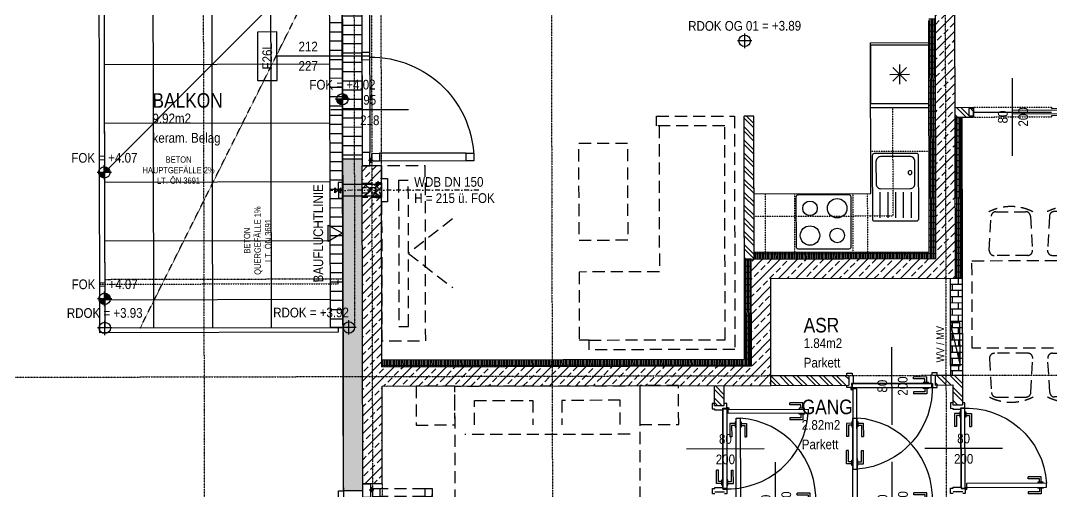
# Model space of a CAD drawing. Header units: millimetres. Extents: x -378801 to -302223, y -36469 to 154078.
# Drawn here: x -322898 to -312298, y -7294 to -2452 of the extents above; entities that cross this region are included whole.
import ezdxf
from ezdxf.enums import TextEntityAlignment as Align

# ---------------------------------------------------------------- set-up
doc = ezdxf.new("R2010")
doc.units = ezdxf.units.MM
for name, pattern in [('HIDDEN', [0.375, 0.25, -0.125]), ('HIDDEN2', [0.1875, 0.125, -0.0625]), ('STRICHLINIE', [0.75, 0.5, -0.25]), ('STRICHPUNKT', [1, 0.5, -0.25, 0, -0.25])]:
    doc.linetypes.add(name, pattern=pattern)
for name, color, linetype in [('00_HLP---------M0', 6, 'Continuous'), ('01-ANS-G00-L01-M0', 8, 'Continuous'), ('01-BFL-G00-L01-M0', 10, 'Continuous'), ('01-HID-G00-L01-ENTWÄSSERUNG', 8, 'HIDDEN2'), ('01-SYM-G00-L01-M0', 8, 'Continuous'), ('01-TXT---------M0', 1, 'Continuous'), ('01-TXT---------PP', 1, 'Continuous'), ('01-TXT-G00-L01-M0', 1, 'Continuous'), ('02-ANS-G00-L01-M0', 8, 'Continuous'), ('02-ANS-G00-L01-Rigol', 8, 'Continuous'), ('02-AXO-G00-L01-M0', 8, 'STRICHPUNKT'), ('02-DIM-G00-L01-BEHÖRDE', 20, 'Continuous'), ('02-FIL-G00-L01-LILA', 223, 'Continuous'), ('02-FIL-G00-L01-ORANGE', 40, 'Continuous'), ('02-FIL-G00-L01-PLATTENBELAG', 253, 'Continuous'), ('02-FIL-G00-L01-STB', 8, 'Continuous'), ('02-HID-G00-L01-M0', 8, 'HIDDEN2'), ('02-TWA---------M0', 4, 'Continuous'), ('02-TWA-G00-L01-M0', 4, 'Continuous'), ('02-WDA---------M0', 8, 'Continuous'), ('02-WDA-G00-L01-M0', 8, 'Continuous'), ('02-ZWA---------M0', 2, 'Continuous'), ('02-ZWA-G00-L01-M0', 2, 'Continuous'), ('04-HLP---------M0', 8, 'HIDDEN2'), ('04-STO---------M0', 1, 'Continuous'), ('04-SYM---------EP', 8, 'Continuous'), ('04-SYM-G00-L01-EP', 8, 'Continuous'), ('04-TXT---------EP', 8, 'Continuous'), ('04-TXT-G00-L01-M0', 8, 'Continuous'), ('04-TXT-G00-L01-POS', 8, 'Continuous'), ('05-STO--------M0', 1, 'Continuous'), ('05-SYM---------M0', 8, 'Continuous'), ('05-SYM--------M0', 8, 'Continuous'), ('05-SYM-G00-L01-M0', 8, 'Continuous'), ('05-TXT---------PP', 8, 'Continuous'), ('05-TXT--------M0', 8, 'Continuous'), ('05-TXT-G00-L01-M0', 8, 'Continuous'), ('07-SAN---------M0', 8, 'Continuous'), ('07-SAN-G00-L01-FBHZG-EVERT', 8, 'Continuous'), ('07-SAN-G00-L01-Küche', 8, 'Continuous'), ('07-SAN-G00-L01-M0', 8, 'Continuous'), ('07_MOB-G00-L01-M0', 6, 'HIDDEN2')]:
    doc.layers.add(name, color=color, linetype=linetype)
doc.styles.add('ARIAL', font='arial.ttf', dxfattribs={"width": 0.85})
pattern_1 = [(90.122164, (-392171.629, -40382.8), (-15.874964, -0.033848), []), (180.12216, (-392171.63, -40382.8), (0.13539, -63.499856), [])]
pattern_2 = [(135.12216, (-392171.63, -40382.8), (-67.20816, -67.49537), []), (135.12216, (-392171.72, -40337.9), (-67.20816, -67.49537), [])]

# ---------------------------------------------------------------- blocks, each defined once
blk = doc.blocks.new('05-TXT')
at = {"layer": '05-TXT--------M0'}
blk.add_line((-0.4, 0), (0.4, 0), dxfattribs=at)
at = {"layer": '05-TXT--------M0', "color": 8, "style": 'ARIAL', "width": 0.85}
blk.add_attdef('BREITE', text='', height=0.1, dxfattribs=at).set_placement((0, 0.05), align=Align.CENTER)
blk.add_attdef('HÖHE', text='', height=0.1, rotation=360, dxfattribs=at).set_placement((0, -0.06), align=Align.TOP_CENTER)
blk = doc.blocks.new('TÜR-80_10er-WAND')
at = {"layer": '00_HLP---------M0'}
blk.add_lwpolyline([(0.411, -0.025), (-0.411, -0.025), (-0.411, -0.025), (-0.411, 0.017), (0.411, 0.017)], close=True, dxfattribs=at)
for points in [[(0.4, 0.017), (-0.4, 0.017)], [(-0.375, 0.017), (-0.375, 0.027), (-0.32, 0.027), (-0.32, 0.017)], [(-0.357, 0.027), (-0.357, 0.083), (-0.222, 0.083)], [(-0.337, 0.027), (-0.337, 0.063), (-0.222, 0.063)], [(-0.222, 0.063), (-0.222, 0.083)], [(-0.375, -0.025), (-0.375, -0.035), (-0.32, -0.035), (-0.32, -0.025)], [(-0.357, -0.035), (-0.357, -0.091), (-0.222, -0.091)], [(-0.337, -0.035), (-0.337, -0.071), (-0.222, -0.071)], [(-0.222, -0.071), (-0.222, -0.091)]]:
    blk.add_lwpolyline(points, dxfattribs=at)
at = {"layer": '02-ZWA---------M0'}
for points in [[(-0.445, 0.1), (-0.445, 0)], [(0.445, 0.1), (0.445, 0)]]:
    blk.add_lwpolyline(points, dxfattribs=at)
at = {"layer": '05-STO--------M0'}
for points in [[(-0.465, 0.1), (-0.465, 0.125), (-0.41, 0.125), (-0.41, 0.1), (-0.4, 0.1), (-0.4, 0.017), (-0.415, 0.017), (-0.415, -0.025), (-0.465, -0.025), (-0.465, 0)], [(0.465, 0.1), (0.465, 0.125), (0.41, 0.125), (0.41, 0.1), (0.4, 0.1), (0.4, 0.017), (0.415, 0.017), (0.415, -0.025), (0.465, -0.025), (0.465, 0)]]:
    blk.add_lwpolyline(points, dxfattribs=at)
at = {"layer": '05-SYM---------M0'}
for points in [[(0.352, -0.808), (0.296, -0.808), (0.296, -0.673)], [(0.316, -0.673), (0.296, -0.673)], [(0.352, -0.788), (0.316, -0.788), (0.316, -0.673)], [(0.414, -0.808), (0.47, -0.808), (0.47, -0.673)], [(0.414, -0.788), (0.45, -0.788), (0.45, -0.673)], [(0.45, -0.673), (0.47, -0.673)], [(0.362, -0.826), (0.352, -0.826), (0.352, -0.771), (0.362, -0.771)], [(0.404, -0.826), (0.414, -0.826), (0.414, -0.771), (0.404, -0.771)]]:
    blk.add_lwpolyline(points, dxfattribs=at)
at = {"layer": '05-SYM--------M0'}
blk.add_lwpolyline([(0.404, -0.039), (0.404, -0.862), (0.404, -0.862), (0.362, -0.862), (0.362, -0.039)], close=True, dxfattribs=at)
for points in [[(0.41, -0.036), (0.42, -0.036)], [(0.415, -0.031), (0.415, -0.041)]]:
    blk.add_lwpolyline(points, dxfattribs=at)
blk.add_circle((0.415, -0.036), 0.01, dxfattribs=at)
blk.add_arc((0.415, -0.036), 0.828, 176.3309, 266.3309, dxfattribs=at)
blk = doc.blocks.new('01-SQM')
at = {"layer": '01-TXT---------M0', "color": 1, "style": 'ARIAL', "width": 0.85}
blk.add_attdef('ROOM', (0, 0), '', height=0.15, dxfattribs=at)
blk.add_attdef('AREA', text='', height=0.1, dxfattribs=at).set_placement((0, -0.06), align=Align.TOP_LEFT)
at = {"layer": '01-TXT---------PP', "color": 1, "style": 'ARIAL', "width": 0.85}
blk.add_attdef('NR', text='', height=0.15, dxfattribs=at).set_placement((-0.117, 0), align=Align.RIGHT)
blk.add_attdef('FLOOR', text='', height=0.1, dxfattribs=at).set_placement((0, -0.26), align=Align.TOP_LEFT)
blk = doc.blocks.new('Fenster Doppelt 196')
at = {"layer": '02-WDA---------M0'}
for points in [[(-1.55, -0.2), (-1.55, -0.4)], [(-0.07, -0.2), (-0.07, -0.4)]]:
    blk.add_lwpolyline(points, dxfattribs=at)
at = {"layer": '04-HLP---------M0', "linetype": 'Continuous'}
for points in [[(-0.13, 0.72), (-0.13, 0.8), (-0.05, 0.8), (-0.05, 0.72)], [(-0.13, -0.1), (-0.13, -0.02), (-0.05, -0.02), (-0.05, -0.1)]]:
    blk.add_lwpolyline(points, close=True, dxfattribs=at)
for points in [[(-0.13, 0.72), (-0.13, -0.02)], [(-0.05, 0.72), (-0.05, -0.02)]]:
    blk.add_lwpolyline(points, dxfattribs=at)
at = {"layer": '04-HLP---------M0'}
for points in [[(-1.49, 0.437), (-1.49, 0.517), (-1.57, 0.517), (-1.57, 0.437)], [(-1.49, -0.1), (-1.49, -0.02), (-1.57, -0.02), (-1.57, -0.1)]]:
    blk.add_lwpolyline(points, close=True, dxfattribs=at)
for points in [[(-1.57, 0.437), (-1.57, -0.02)], [(-1.49, 0.437), (-1.49, -0.02)], [(-1.561, -0.135), (-1.561, -0.085)], [(-0.059, -0.135), (-0.059, -0.085)], [(-1.586, -0.11), (-1.536, -0.11)], [(-0.034, -0.11), (-0.084, -0.11)]]:
    blk.add_lwpolyline(points, dxfattribs=at)
at = {"layer": '04-HLP---------M0', "linetype": 'Continuous'}
blk.add_arc((-0.059, -0.11), 0.91, 89.5354, 180.5162, dxfattribs=at)
at = {"layer": '04-HLP---------M0'}
blk.add_arc((-1.561, -0.11), 0.627, 351.7537, 90.8218, dxfattribs=at)
at = {"layer": '04-STO---------M0'}
for points in [[(-1.48, -0.2), (-1.62, -0.2), (-1.62, -0.12), (-1.48, -0.12)], [(-0.94, -0.2), (-1.02, -0.2), (-1.02, -0.12), (-0.94, -0.12)], [(-0.14, -0.2), (0, -0.2), (0, -0.12), (-0.14, -0.12)]]:
    blk.add_lwpolyline(points, close=True, dxfattribs=at)
at = {"layer": '04-SYM---------EP'}
for p, q in [((-1.48, -0.12), (-0.14, -0.12)), ((-1.48, -0.2), (-0.14, -0.2))]:
    blk.add_line(p, q, dxfattribs=at)
blk = doc.blocks.new('04-TXT')
blk.add_line((0, 0), (0.953, 0))
at = {"layer": '04-TXT---------EP', "color": 8, "style": 'ARIAL', "width": 0.85}
blk.add_attdef('WIDTH', text='', height=0.1, dxfattribs=at).set_placement((0.632, 0.05), align=Align.CENTER)
blk.add_attdef('HEIGHT', text='', height=0.1, dxfattribs=at).set_placement((0.632, -0.05), align=Align.TOP_CENTER)
blk = doc.blocks.new('01-HK1')
for p, q in [((-0.001, -0.074), (-0.001, 0.074)), ((0.074, 0), (-0.075, 0))]:
    blk.add_line(p, q)
blk.add_circle((-0.001, 0), 0.0586)
for points in [[(-0.001, 0.059), (0.041, 0.041), (-0.001, 0)], [(-0.001, 0), (0.058, 0), (0.041, 0.041)], [(-0.059, 0), (-0.042, -0.041), (-0.001, 0)], [(-0.042, -0.041), (-0.001, -0.059), (-0.001, 0)]]:
    blk.add_solid(points)
at = {"layer": '01-TXT---------M0', "color": 8, "style": 'ARIAL', "width": 0.85}
blk.add_attdef('HEIGHT', text='', height=0.1, dxfattribs=at).set_placement((0, 0.2), align=Align.TOP_CENTER)
blk = doc.blocks.new('FENSTER_214')
at = {"layer": '02-WDA---------M0'}
for points in [[(-2.19, 0), (-2.19, 0.2)], [(-0.07, 0), (-0.07, 0.2)]]:
    blk.add_lwpolyline(points, dxfattribs=at)
at = {"layer": '04-HLP---------M0', "linetype": 'Continuous'}
for points in [[(-0.13, -0.1), (-0.13, -0.18), (-0.05, -0.18), (-0.05, -0.1)], [(-0.13, -1.07), (-0.13, -1.15), (-0.05, -1.15), (-0.05, -1.07)]]:
    blk.add_lwpolyline(points, close=True, dxfattribs=at)
at = {"layer": '04-HLP---------M0'}
for points in [[(-0.034, -0.09), (-0.084, -0.09)], [(-0.059, -0.065), (-0.059, -0.115)]]:
    blk.add_lwpolyline(points, dxfattribs=at)
at = {"layer": '04-HLP---------M0', "linetype": 'Continuous'}
for points in [[(-0.13, -1.07), (-0.13, -0.18)], [(-0.05, -1.07), (-0.05, -0.18)]]:
    blk.add_lwpolyline(points, dxfattribs=at)
blk.add_arc((-0.059, -0.09), 1.06, 179.4838, 270.4646, dxfattribs=at)
at = {"layer": '04-STO---------M0'}
for points in [[(-1.09, 0), (-1.17, 0), (-1.17, -0.08), (-1.09, -0.08)], [(-0.14, 0), (0, 0), (0, -0.08), (-0.14, -0.08)], [(-2.12, 0), (-2.26, 0), (-2.26, -0.08), (-2.12, -0.08)]]:
    blk.add_lwpolyline(points, close=True, dxfattribs=at)
at = {"layer": '04-SYM---------EP'}
for p, q in [((-2.12, 0), (-0.14, 0)), ((-2.12, -0.08), (-0.14, -0.08))]:
    blk.add_line(p, q, dxfattribs=at)
blk = doc.blocks.new('BETT')
for points in [[(0, 0.95), (-0.4, 0.95), (-0.4, 1.35), (0, 1.35)], [(0, -1.35), (-0.4, -1.35), (-0.4, -0.95), (0, -0.95)]]:
    blk.add_lwpolyline(points, close=True)
at = {"flags": 128}
blk.add_lwpolyline([(-2.1, 0.95), (-2.1, -0.95), (0, -0.95), (0, 0.95)], close=True, dxfattribs=at)
for points in [[(-0.5, 0.85), (-0.5, -0.85)], [(-0.4, 0.75), (-0.15, 0.75), (-0.15, 0.15), (-0.4, 0.15)], [(-0.4, -0.75), (-0.15, -0.75), (-0.15, -0.15), (-0.4, -0.15)]]:
    blk.add_lwpolyline(points)
blk = doc.blocks.new('möbel_tisch_mittel')
blk.add_lwpolyline([(0.45, 1.4), (0.45, 0), (-0.45, 0), (-0.45, 1.4)], close=True)
for points in [[(-0.906, 1.202, 0.39805), (-0.953, 1.152), (-0.953, 0.847, 0.39805), (-0.906, 0.797), (-0.556, 0.777, 0.430564), (-0.503, 0.827), (-0.503, 1.172, 0.430564), (-0.556, 1.222)], [(0.906, 1.202, -0.39805), (0.953, 1.152), (0.953, 0.847, -0.39805), (0.906, 0.797), (0.556, 0.777, -0.430564), (0.503, 0.827), (0.503, 1.172, -0.430564), (0.556, 1.222)], [(-0.906, 0.198, -0.39805), (-0.953, 0.248), (-0.953, 0.553, -0.39805), (-0.906, 0.603), (-0.556, 0.623, -0.430564), (-0.503, 0.573), (-0.503, 0.228, -0.430564), (-0.556, 0.178)], [(0.906, 0.198, 0.39805), (0.953, 0.248), (0.953, 0.553, 0.39805), (0.906, 0.603), (0.556, 0.623, 0.430564), (0.503, 0.573), (0.503, 0.228, 0.430564), (0.556, 0.178)]]:
    blk.add_lwpolyline(points, format="xyb", close=True)
for centre, start, end in [((-0.503, 0.999), 153.4349, 206.5651), ((0.503, 0.999), 333.4349, 26.5651), ((-0.503, 0.401), 153.4349, 206.5651), ((0.503, 0.401), 333.4349, 26.5651)]:
    blk.add_arc(centre, 0.503, start, end)
at = {"layer": '00_HLP---------M0', "linetype": 'HIDDEN', "ltscale": 0.5}
blk.add_lwpolyline([(-0.203, 1.856, -0.39805), (-0.153, 1.903), (0.153, 1.903, -0.39805), (0.203, 1.856), (0.222, 1.506, -0.430564), (0.172, 1.453), (-0.172, 1.453, -0.430564), (-0.222, 1.506)], format="xyb", close=True, dxfattribs=at)
blk.add_arc((0, 1.453), 0.503, 63.4349, 116.5651, dxfattribs=at)
blk = doc.blocks.new('ECKSOFA_SCHMAL')
for points in [[(0.9, 1.7), (0.2, 1.7)], [(0.2, 1.6), (0.2, 1.7)], [(2.4, 0.875), (0.9, 0.875), (0.9, 1.7)]]:
    blk.add_lwpolyline(points)
at = {"flags": 128}
blk.add_lwpolyline([(1.225, 1.2), (1.225, 1.7), (2.225, 1.7), (2.225, 1.2)], close=True, dxfattribs=at)
blk.add_lwpolyline([(0.2, 1.6), (0.2, 1.6), (0.2, 1.6), (0.2, 0.2), (2.4, 0.2), (2.4, 0.9), (2.5, 0.9), (2.5, 0.1), (0.1, 0.1), (0.1, 1.6)], close=True)
blk = doc.blocks.new('TV-180')
at = {"flags": 128}
blk.add_lwpolyline([(0, -1.8), (0, 0), (0.45, 0), (0.45, -1.8)], close=True, dxfattribs=at)
blk.add_lwpolyline([(0.275, -0.15), (0.275, -1.65), (0.175, -1.65), (0.175, -0.15)], close=True)
blk.add_lwpolyline([(0.729, -1.254), (0.275, -0.9), (0.729, -0.546)])
blk = doc.blocks.new('SCHIEBETÜR-80')
at = {"layer": '02-ZWA---------M0'}
for points in [[(-0.4, 0.037), (-1.35, 0.037), (-1.35, -0.038), (-0.4, -0.038)], [(-0.4, 0.05), (-0.4, 0.037)], [(0.4, 0.05), (0.4, -0.05)], [(-0.4, -0.038), (-0.4, -0.05)]]:
    blk.add_lwpolyline(points, dxfattribs=at)
blk.add_lwpolyline([(0.4, 0.037), (0.45, 0.037), (0.45, -0.038), (0.4, -0.038)], close=True, dxfattribs=at)
at = {"layer": '05-SYM---------M0'}
blk.add_lwpolyline([(-0.85, 0.021), (-0.85, -0.021), (0, -0.021), (0, 0.021)], close=True, dxfattribs=at)
blk = doc.blocks.new('01-HK2')
for p, q in [((0.098, 0), (-0.098, 0)), ((0, -0.098), (0, 0.098))]:
    blk.add_line(p, q)
blk.add_circle((0, 0), 0.0773)
at = {"layer": '01-TXT---------M0', "color": 8, "style": 'ARIAL', "width": 0.85}
blk.add_attdef('HEIGHT', text='', height=0.1, rotation=360, dxfattribs=at).set_placement((0, 0.132), align=Align.BOTTOM_CENTER)
blk = doc.blocks.new('WANDLÜFER')
at = {"layer": '02-TWA---------M0', "linetype": 'HIDDEN2', "ltscale": 0.75}
for points in [[(0.075, 0), (0.075, -0.2), (-0.075, -0.2), (-0.075, 0), (0.075, 0)], [(-0.075, 0), (0.075, -0.2)], [(0.075, 0), (-0.075, -0.2)]]:
    blk.add_lwpolyline(points, dxfattribs=at)
at = {"layer": '07-SAN---------M0', "linetype": 'STRICHPUNKT', "ltscale": 0.1}
blk.add_lwpolyline([(0, 1), (0, -0.53)], dxfattribs=at)
at = {"layer": '07-SAN---------M0'}
for points in [[(0, 0), (-0.12, 0), (-0.12, 0.06), (0.12, 0.06), (0.12, 0)], [(0.08, -0.4), (-0.08, -0.4), (-0.08, -0.445), (0.08, -0.445)]]:
    blk.add_lwpolyline(points, close=True, dxfattribs=at)
for points in [[(-0.06, 0), (-0.06, -0.4)], [(0.06, 0), (0.06, -0.4)]]:
    blk.add_lwpolyline(points, dxfattribs=at)
blk = doc.blocks.new('01-HK3')
blk.add_lwpolyline([(0, 0), (0.0423, 0.0732), (-0.0423, 0.0732)], close=True)
at = {"color": 0, "style": 'ARIAL', "width": 0.85}
blk.add_attdef('HEIGHT', text='', height=0.05, dxfattribs=at).set_placement((0, 0.35), align=Align.TOP_CENTER)
blk = doc.blocks.new('türachse&qualität')
at = {"layer": '05-SYM---------M0'}
blk.add_line((-0.4, 0), (-0.4, 0), dxfattribs=at)
at = {"layer": '05-TXT---------PP'}
blk.add_lwpolyline([(-0.5, -0.25), (-0.5, 0.25), (-0.7, 0.25), (-0.7, -0.25)], close=True, dxfattribs=at)
at = {"layer": '05-TXT---------PP', "color": 8, "style": 'ARIAL', "text_generation_flag": 6, "width": 0.85}
blk.add_attdef('POS.NR.', text='', height=0.1, rotation=270, dxfattribs=at).set_placement((-0.653, -0.011), align=Align.TOP_CENTER)
blk = doc.blocks.new('07_Kemper-ventil')
at = {"layer": '02-TWA---------M0', "linetype": 'HIDDEN2', "ltscale": 0.5}
for points in [[(-0.075, 0), (-0.075, -0.06), (0.075, -0.06), (0.075, 0), (-0.075, 0)], [(-0.025, -0.06), (-0.025, -0.2), (0.025, -0.2), (0.025, -0.06)]]:
    blk.add_lwpolyline(points, close=True, dxfattribs=at)
blk.add_lwpolyline([(-0.075, -0.06), (0.075, 0)], dxfattribs=at)
at = {"layer": '07-SAN---------M0', "linetype": 'STRICHPUNKT', "ltscale": 0.1}
blk.add_lwpolyline([(0, 0), (0, -0.48)], dxfattribs=at)
at = {"layer": '07-SAN---------M0'}
for points in [[(0.025, -0.42), (-0.025, -0.42), (0, -0.45), (0.025, -0.42)], [(0.025, -0.48), (-0.025, -0.48), (0, -0.45), (0.025, -0.48)]]:
    blk.add_lwpolyline(points, close=True, dxfattribs=at)
blk = doc.blocks.new('Kühlschrank')
blk.add_lwpolyline([(-0.3, 0), (0.3, 0), (0.3, -0.6), (-0.3, -0.6)], close=True)
for points in [[(0, -0.2), (0, -0.4)], [(-0.1, -0.3), (0.1, -0.3)], [(0.071, -0.229), (-0.071, -0.371)], [(-0.071, -0.229), (0.071, -0.371)]]:
    blk.add_lwpolyline(points)
blk = doc.blocks.new('kochfeld')
blk.add_lwpolyline([(-0.28, -0.55), (-0.28, -0.03, -0.414214), (-0.26, -0.01), (0.26, -0.01, -0.414214), (0.28, -0.03), (0.28, -0.55, -0.414214), (0.26, -0.57), (-0.26, -0.57, -0.414214)], format="xyb", close=True)
for centre, radius in [((-0.14, -0.15), 0.075), ((0.14, -0.15), 0.1), ((-0.14, -0.43), 0.1), ((0.14, -0.43), 0.075)]:
    blk.add_circle(centre, radius)
blk = doc.blocks.new('Spüle')
for points in [[(0.4, -0.02), (-0.26, -0.02, 0.414214), (-0.28, -0.04), (-0.28, -0.47, 0.414214), (-0.26, -0.49), (0.4, -0.49, 0.414214), (0.42, -0.47), (0.42, -0.04, 0.414214)], [(-0.195, -0.055), (0.035, -0.055, -0.414214), (0.085, -0.105), (0.085, -0.405, -0.414214), (0.035, -0.455), (-0.195, -0.455, -0.414214), (-0.245, -0.405), (-0.245, -0.105, -0.414214)]]:
    blk.add_lwpolyline(points, format="xyb", close=True)
for points in [[(0.12, -0.095), (0.385, -0.095)], [(0.12, -0.175), (0.385, -0.175)], [(0.12, -0.255), (0.385, -0.255)], [(0.12, -0.335), (0.385, -0.335)], [(0.12, -0.415), (0.385, -0.415)]]:
    blk.add_lwpolyline(points)
blk.add_circle((-0.08, -0.405), 0.02)

msp = doc.modelspace()

# ---------------------------------------------------------------- hatches: boundary and pattern name
at = {"layer": '02-ANS-G00-L01-Rigol', "true_color": 0x636466}
h = msp.add_hatch(dxfattribs=at)
h.set_pattern_fill('ANSI31', color=251, scale=30, angle=422.16870486, style=0)
h.set_pattern_definition([(0.12216, (-402999.25, -41510.89), (-0.20309, 95.24978), [])])
h.paths.add_polyline_path([(-319582.9779, -5607.9512), (-319712.9776, -5608.2284), (-319721.6096, -1758.238), (-319591.1867, -1757.9599)])
h = msp.add_hatch(dxfattribs=at)
h.set_pattern_fill('ANSI31', color=251, scale=30, angle=422.46115553, style=0)
h.set_pattern_definition([(180.12216, (-249558.14, 25749.04), (0.20309, -95.24978), [])])
h.paths.add_polyline_path([(-319386.667, -3877.5287), (-319586.6665, -3877.9551), (-319591.1867, -1757.9599), (-319391.1871, -1757.5335)])
at = {"layer": '02-FIL-G00-L01-LILA', "true_color": 0x636466}
h = msp.add_hatch(dxfattribs=at)
h.set_pattern_fill('HONEY', color=251, scale=10, angle=107.16870486, style=0)
h.set_pattern_definition([(90.122164, (-277267.837, 4862.295), (-27.597781, 47.566265), [31.75, -63.5]), (210.122164, (-277267.837, 4862.295), (-27.394703, -47.683512), [31.75, -63.5]), (150.122164, (-277267.837, 4862.295), (-54.992485, -0.117247), [-63.5, 31.75])])
h.paths.add_polyline_path([(-319586.5886, -3877.9549), (-319586.6665, -3877.9551), (-319579.3959, -7287.9474), (-319379.3963, -7287.5209), (-319379.5456, -7217.5211), (-319379.5218, -7217.521), (-319386.5177, -3947.5285), (-319386.667, -3877.5287)])
at = {"layer": '02-FIL-G00-L01-ORANGE', "true_color": 0x636466}
h = msp.add_hatch(dxfattribs=at)
h.set_pattern_fill('GRATE', color=251, scale=20, angle=197.16870486, style=0)
h.set_pattern_definition(pattern_1)
h.paths.add_polyline_path([(-313484.4736, -4899.9466), (-313489.74, -2429.9522), (-313559.7399, -2430.1015), (-313554.6227, -4830.096), (-315354.6186, -4833.9339), (-315354.4693, -4903.9337)])
h = msp.add_hatch(dxfattribs=at)
h.set_pattern_fill('ANSI32', color=251, scale=10, angle=197.16870486, style=0)
h.set_pattern_definition(pattern_2)
h.paths.add_polyline_path([(-313097.79, -3344.1186), (-313287.7895, -3344.5237), (-313287.5763, -3444.5235), (-313097.5768, -3444.1184)])
h = msp.add_hatch(dxfattribs=at)
h.set_pattern_fill('ANSI32', color=251, scale=10, angle=197.16870486, style=0)
h.set_pattern_definition(pattern_2)
h.paths.add_polyline_path([(-315354.4693, -4903.9337), (-315357.6036, -3433.9371), (-315457.6034, -3434.1503), (-315454.4691, -4904.147), (-315384.4693, -4903.9977)])
h = msp.add_hatch(dxfattribs=at)
h.set_pattern_fill('GRATE', color=251, scale=20, angle=197.16870486, style=0)
h.set_pattern_definition(pattern_1)
h.paths.add_polyline_path([(-313217.5765, -3444.3742), (-313287.5763, -3444.5235), (-313284.0476, -5099.5197), (-313214.0478, -5099.3705)])
h = msp.add_hatch(dxfattribs=at)
h.set_pattern_fill('GRATE', color=251, scale=20, angle=197.16870486, style=0)
h.set_pattern_definition(pattern_1)
h.paths.add_polyline_path([(-315454.4691, -4904.147), (-315452.273, -5934.1446), (-319182.2645, -5942.0976), (-319182.1153, -6012.0974), (-315382.1239, -6003.9952), (-315384.4693, -4903.9977)])
h = msp.add_hatch(dxfattribs=at)
h.set_pattern_fill('BRICK', color=251, scale=10, angle=107.16870486, style=0)
h.set_pattern_definition([(0.12216, (-392171.63, -40382.8), (-0.13539, 63.499856), []), (90.12216, (-392171.63, -40382.8), (-126.99971, -0.27078), [63.5, -63.5]), (90.12216, (-392108.13, -40382.67), (-126.99971, -0.27078), [-63.5, 63.5])])
h.paths.add_polyline_path([(-313211.9156, -6099.3682), (-313214.0478, -5099.3705), (-313284.0476, -5099.5197), (-313339.0475, -5099.637), (-313336.9153, -6099.6347)])
h = msp.add_hatch(dxfattribs=at)
h.set_pattern_fill('ANSI32', color=251, scale=10, angle=197.16870486, style=0)
h.set_pattern_definition(pattern_2)
h.paths.add_polyline_path([(-315181.9111, -6103.5686), (-315181.6979, -6203.5683), (-314381.6997, -6201.8626), (-314381.913, -6101.8628)])
h = msp.add_hatch(dxfattribs=at)
h.set_pattern_fill('ANSI32', color=251, scale=10, angle=197.16870486, style=0)
h.set_pattern_definition(pattern_2)
h.paths.add_polyline_path([(-313211.9156, -6099.3682), (-313491.915, -6099.9652), (-313491.7018, -6199.965), (-313311.7022, -6199.5812), (-313311.2651, -6404.5807), (-313211.2653, -6404.3675)])
h = msp.add_hatch(dxfattribs=at)
h.set_pattern_fill('ANSI32', color=251, scale=10, angle=197.16870486, style=0)
h.set_pattern_definition(pattern_2)
h.paths.add_polyline_path([(-315661.6968, -6204.5918), (-315761.6966, -6204.805), (-315761.2595, -6409.8045), (-315661.2597, -6409.5913)])
at = {"layer": '02-FIL-G00-L01-STB', "true_color": 0x636466}
h = msp.add_hatch(dxfattribs=at)
h.set_pattern_fill('ANSI33', color=251, scale=20, angle=107.16870486, style=0)
h.set_pattern_definition([(45.12216, (-392171.63, -40382.8), (-89.99383, 89.61088), []), (45.12216, (-392081.83, -40382.61), (-89.99383, 89.61088), [63.5, -31.75])])
h.paths.add_polyline_path([(-313293.2052, -804.5295), (-313213.2054, -804.3589), (-313213.6318, -604.3594), (-313293.6316, -604.5299), (-313295.4866, 265.4681), (-313495.4862, 265.0416), (-313484.4736, -4899.9466), (-315384.4693, -4903.9977), (-315382.1239, -6003.9952), (-319182.1153, -6012.0974), (-319186.5182, -3947.1021), (-319310.5179, -3947.3665), (-319310.5179, -3947.3665), (-319386.5177, -3947.5286), (-319379.5218, -7217.521), (-319303.5457, -7217.359), (-319303.5457, -7217.359), (-319179.546, -7217.0947), (-319181.6888, -6212.0969), (-315181.6979, -6203.5683), (-315184.0433, -5103.5708), (-313284.0476, -5099.5197)])

# ---------------------------------------------------------------- linework, layer by layer
at = {"layer": '01-ANS-G00-L01-M0', "color": 251, "true_color": 0x636466}
msp.add_lwpolyline([(-313097.6834, -3394.1185), (-312297.6852, -3392.4128)], dxfattribs=at)
at = {"layer": '01-BFL-G00-L01-M0', "color": 251, "linetype": 'STRICHLINIE', "true_color": 0x636466}
msp.add_lwpolyline([(-349770.6488, -12747.8195), (-349763.9222, -1622.2926), (-319591.6131, -1557.9604), (-319572.9059, -10332.6033), (-319639.4249, -22195.724)], dxfattribs=at)
at = {"layer": '01-HID-G00-L01-ENTWÄSSERUNG', "color": 251, "true_color": 0x636466}
msp.add_lwpolyline([(-321667.5486, -5612.3958), (-319691.2753, -1658.1731)], dxfattribs=at)
for points in [[(-321473.6008, -4206.9791, 0, 0, 0), (-321223.6013, -4206.4461, 50, 0, 0), (-321073.6017, -4206.1262, 0, 0, 0)], [(-320244.3217, -4914.3597, 0, 0, 0), (-320244.8548, -4664.3603, 50, 0, 0), (-320245.1746, -4514.3606, 0, 0, 0)]]:
    msp.add_lwpolyline(points, format="xyseb", dxfattribs=at)
at = {"layer": '02-ANS-G00-L01-M0', "color": 251, "true_color": 0x636466}
for points in [[(-322041.6075, -1563.1842), (-322032.9723, -5613.175), (-319582.9779, -5607.9512)], [(-322091.5008, -1613.2907), (-322041.5009, -1613.1841), (-322032.9723, -5613.175), (-319632.9778, -5608.0578), (-319632.8712, -5658.0577), (-322082.8656, -5663.2815), (-322091.5008, -1613.2907)], [(-319576.2403, -8767.944), (-319626.2402, -8768.0506), (-319629.3957, -7288.054), (-319579.3959, -7287.9474)]]:
    msp.add_lwpolyline(points, dxfattribs=at)
at = {"layer": '02-ANS-G00-L01-Rigol', "color": 251, "true_color": 0x636466}
for points in [[(-319582.9779, -5607.9512), (-319712.9776, -5608.2284), (-319721.6096, -1758.238), (-319591.1867, -1757.9599)], [(-319386.667, -3877.5287), (-319586.6665, -3877.9551), (-319591.1867, -1757.9599), (-319391.1871, -1757.5335)]]:
    msp.add_lwpolyline(points, close=True, dxfattribs=at)
at = {"layer": '02-AXO-G00-L01-M0', "color": 251, "true_color": 0x636466}
for points in [[(-319342.0471, 22096.3236), (-319267.5764, -12831.0388)], [(-317492.0513, 22100.2681), (-317417.5806, -12827.0943)], [(-313442.0606, 22108.9034), (-313367.5898, -12818.459)], [(-321067.7284, 20068.9415), (-320997.5725, -12834.7274)], [(-337344.4923, -6150.8227), (-303731.9372, -6079.1554)]]:
    msp.add_lwpolyline(points, dxfattribs=at)
at = {"layer": '02-FIL-G00-L01-PLATTENBELAG', "color": 251, "true_color": 0x636466}
for points in [[(-321527.837, -5612.0979), (-321536.195, -1692.1068)], [(-320922.8383, -5610.808), (-320931.1964, -1690.8169)], [(-320317.8397, -5609.518), (-320326.1978, -1689.5269)], [(-319791.1365, -1758.3863), (-322036.3831, -4013.4731)], [(-322038.7504, -2903.1811), (-319718.6192, -2898.2342)], [(-322037.4605, -3508.1797), (-319717.3293, -3503.2329)], [(-322036.1705, -4113.1784), (-319716.0393, -4108.2315)], [(-322034.8806, -4718.177), (-319714.7494, -4713.2301)], [(-322033.5906, -5323.1756), (-319713.4594, -5318.2287)]]:
    msp.add_lwpolyline(points, dxfattribs=at)
at = {"layer": '02-HID-G00-L01-M0', "color": 251, "true_color": 0x636466}
for points in [[(-322041.6075, -1563.1842), (-322041.8634, -1443.1844), (-319591.869, -1437.9607), (-319471.8692, -1437.7048), (-319462.9781, -5607.6953), (-319582.9779, -5607.9512)], [(-319186.5182, -3947.1021), (-319191.3368, -1687.1072)], [(-319591.1867, -1757.9599), (-319586.6665, -3877.9551)], [(-322034.0384, -5113.1757), (-319584.044, -5107.9341)], [(-319179.546, -7217.0947), (-319176.0919, -8837.091)]]:
    msp.add_lwpolyline(points, dxfattribs=at)
at = {"layer": '02-HID-G00-L01-M0', "color": 251, "ltscale": 0.5, "true_color": 0x636466}
for points in [[(-313097.79, -3344.1186), (-312297.7918, -3342.4129)], [(-313097.5768, -3444.1184), (-312297.5786, -3442.4127)], [(-322083.9317, -5163.2826), (-319633.9373, -5158.0406), (-319634.0439, -5108.0407)], [(-319579.3959, -7287.9474), (-319576.2403, -8767.944)]]:
    msp.add_lwpolyline(points, dxfattribs=at)
at = {"layer": '02-TWA-G00-L01-M0', "color": 251, "true_color": 0x636466}
for p, q in [((-313484.4736, -4899.9466), (-313495.4862, 265.0416)), ((-313284.0476, -5099.5197), (-313293.2052, -804.5295)), ((-315384.4693, -4903.9977), (-313484.4736, -4899.9466)), ((-315382.1239, -6003.9952), (-315384.4693, -4903.9977)), ((-315184.0433, -5103.5708), (-313284.0476, -5099.5197)), ((-315181.6979, -6203.5683), (-315184.0433, -5103.5708)), ((-319182.1153, -6012.0974), (-315382.1239, -6003.9952)), ((-319181.6888, -6212.0969), (-315181.6979, -6203.5683))]:
    msp.add_line(p, q, dxfattribs=at)
for points in [[(-319186.5182, -3947.1021), (-319386.5177, -3947.5285)], [(-319379.5218, -7217.521), (-319386.5177, -3947.5285)], [(-319182.1153, -6012.0974), (-319186.5182, -3947.1021)], [(-319179.546, -7217.0947), (-319181.6888, -6212.0969)], [(-319179.546, -7217.0947), (-319379.5456, -7217.5211)]]:
    msp.add_lwpolyline(points, dxfattribs=at)
at = {"layer": '02-WDA-G00-L01-M0', "color": 251, "true_color": 0x636466}
msp.add_lwpolyline([(-319579.3959, -7287.9474), (-319586.6665, -3877.9551)], dxfattribs=at)
at = {"layer": '02-ZWA-G00-L01-M0', "color": 251, "true_color": 0x636466}
for p, q in [((-313554.6227, -4830.096), (-313559.6972, -2450.1014)), ((-315452.273, -5934.1446), (-315457.6034, -3434.1503)), ((-315354.4693, -4903.9337), (-315357.6036, -3433.9371)), ((-315354.6186, -4833.9339), (-313554.6227, -4830.096)), ((-319182.2645, -5942.0976), (-315452.273, -5934.1446)), ((-315181.9111, -6103.5686), (-314381.913, -6101.8628)), ((-313491.915, -6099.9652), (-313211.9156, -6099.3682)), ((-315181.6979, -6203.5683), (-314381.6997, -6201.8626)), ((-313491.7018, -6199.965), (-313311.7022, -6199.5812))]:
    msp.add_line(p, q, dxfattribs=at)
for points in [[(-313287.7895, -3344.5237), (-313097.79, -3344.1186)], [(-315357.6036, -3433.9371), (-315457.6034, -3434.1503)], [(-313287.5763, -3444.5235), (-313097.5768, -3444.1184)], [(-313217.5765, -3444.3742), (-313211.2653, -6404.3675)], [(-315384.4693, -4903.9977), (-315454.4691, -4904.147)], [(-313339.0475, -5099.637), (-313336.9153, -6099.6347)], [(-313284.0476, -5099.5197), (-313214.0478, -5099.3705)], [(-315761.2595, -6409.8045), (-315761.6966, -6204.805)], [(-315661.2597, -6409.5913), (-315661.6968, -6204.5918)], [(-313311.7022, -6199.5812), (-313311.2651, -6404.5807)]]:
    msp.add_lwpolyline(points, dxfattribs=at)
at = {"layer": '07-SAN-G00-L01-FBHZG-EVERT', "color": 251, "true_color": 0x636466}
msp.add_lwpolyline([(-313238.0669, -5559.4227), (-313338.0667, -5559.636), (-313337.1285, -5999.635), (-313237.1288, -5999.4217)], close=True, dxfattribs=at)
msp.add_lwpolyline([(-313338.0667, -5559.636), (-313237.1288, -5999.4217)], dxfattribs=at)
at = {"layer": '07-SAN-G00-L01-Küche', "color": 251, "linetype": 'HIDDEN2', "ltscale": 0.5, "true_color": 0x636466}
for points in [[(-315355.4075, -4463.9347), (-313925.4107, -4460.8858), (-313927.7881, -3345.8883)], [(-314156.8281, -3796.3777), (-313556.8295, -3795.0984)], [(-315240.8981, -4233.6901), (-315239.6188, -4833.6887)], [(-314940.8988, -4233.0504), (-314939.6195, -4833.0491)], [(-314340.9002, -4231.7711), (-314339.6209, -4831.7698)], [(-314190.9005, -4231.4513), (-314189.6212, -4831.4499)]]:
    msp.add_lwpolyline(points, dxfattribs=at)
at = {"layer": '07-SAN-G00-L01-Küche', "color": 251, "true_color": 0x636466}
msp.add_lwpolyline([(-314157.7876, -3346.3787), (-313557.7889, -3345.0994)], dxfattribs=at)
at = {"layer": '07-SAN-G00-L01-M0', "color": 251, "true_color": 0x636466}
msp.add_lwpolyline([(-315355.8979, -4233.9353), (-314155.9006, -4231.3767), (-314159.2076, -2680.3802), (-313559.2089, -2679.1009)], dxfattribs=at)

# ---------------------------------------------------------------- block references
at = {"layer": '01-SYM-G00-L01-M0', "color": 251, "true_color": 0x636466}
ref = msp.add_blockref('01-HK2', (-315451.8843, -2660.5426), dxfattribs=dict(at, xscale=757.5757580599915, yscale=757.5757580656485, zscale=757.5757580681662, rotation=0.1221636019418119))
ref.add_attrib('HEIGHT', 'RDOK OG 01 = +3.89', dxfattribs={"layer": '01-TXT---------M0', "color": 8, "height": 100, "rotation": 0.1221636, "style": 'ARIAL', "width": 0.85}).set_placement((-315452.0426, -2586.324), align=Align.BOTTOM_CENTER)
at = {"layer": '01-SYM-G00-L01-M0', "color": 251, "true_color": 0x636466, "xscale": 1000, "yscale": 1000, "zscale": 1000, "rotation": 0.1222048592768112}
for p, values in [((-319587.981, -3261.5971), {'HEIGHT': 'FOK = +4.02'}), ((-322036.3831, -4013.4731), {'HEIGHT': 'FOK = +4.07'}), ((-322033.6109, -5313.6848), {'HEIGHT': 'FOK = +4.07'})]:
    msp.add_blockref('01-HK1', p, dxfattribs=at).add_auto_attribs(values)
at = {"layer": '01-SYM-G00-L01-M0', "color": 251, "true_color": 0x636466}
ref = msp.add_blockref('01-HK2', (-319521.5718, -5607.8203), dxfattribs=dict(at, xscale=757.5757580624575, yscale=757.5757580613007, zscale=757.5757580681662, rotation=0.1221636013334861))
ref.add_attrib('HEIGHT', 'RDOK = +3.92', dxfattribs={"layer": '01-TXT---------M0', "color": 8, "height": 100, "rotation": 0.1221636, "style": 'ARIAL', "width": 0.85}).set_placement((-319521.73, -5533.6017), align=Align.BOTTOM_RIGHT)
ref = msp.add_blockref('01-HK2', (-322032.9723, -5613.175), dxfattribs=dict(at, xscale=757.5757580624575, yscale=757.5757580613007, zscale=757.5757580681662, rotation=0.1221636013334861))
ref.add_attrib('HEIGHT', 'RDOK = +3.93', dxfattribs={"layer": '01-TXT---------M0', "color": 8, "height": 100, "rotation": 0.1221636, "style": 'ARIAL', "width": 0.85}).set_placement((-322033.1306, -5538.9564), align=Align.BOTTOM_CENTER)
at = {"layer": '01-TXT-G00-L01-M0', "color": 251, "true_color": 0x636466, "xscale": 1000, "yscale": 1000, "zscale": 1000}
for p, rotation, values in [((-321542.1788, -3348.8486), 0.1221635781843775, {'ROOM': 'BALKON', 'AREA': '9.92m2', 'FLOOR': 'keram. Belag'}), ((-314845.4876, -5660.0281), 0.1221635737055459, {'ROOM': 'ASR', 'AREA': '1.84m2', 'FLOOR': 'Parkett'}), ((-314865.1796, -6500.6293), 0.1221635746136578, {'ROOM': 'GANG', 'AREA': '2.82m2', 'FLOOR': 'Parkett'})]:
    msp.add_blockref('01-SQM', p, dxfattribs=dict(at, rotation=rotation)).add_auto_attribs(values)
at = {"layer": '02-DIM-G00-L01-BEHÖRDE', "color": 251, "true_color": 0x636466}
ref = msp.add_blockref('01-HK3', (-319587.6344, -4639.8239), dxfattribs=dict(at, xscale=-2000.000000016163, yscale=2000.000000025194, zscale=2000.000000000001, rotation=90.12216356908075))
ref.add_attrib('HEIGHT', 'BAUFLUCHTLINIE', dxfattribs={"layer": '0', "color": 0, "extrusion": (0, 0, -1), "height": 100, "rotation": 269.87783643, "style": 'ARIAL', "text_generation_flag": 2, "width": 0.85}).set_placement((319887.6337, -4640.4636), align=Align.TOP_CENTER)
at = {"layer": '04-SYM-G00-L01-EP', "color": 251, "true_color": 0x636466, "yscale": 1000, "zscale": 1000}
for name, p, xscale, rotation in [('FENSTER_214', (-319386.5177, -3947.5285), -1000, 90.12216359568978), ('Fenster Doppelt 196', (-319176.0919, -8837.091), 1000, 270.1221635834909)]:
    msp.add_blockref(name, p, dxfattribs=dict(at, xscale=xscale, rotation=rotation))
at = {"layer": '04-TXT-G00-L01-M0', "color": 251, "true_color": 0x636466}
ref = msp.add_blockref('04-TXT', (-319308.9272, -2817.3605), dxfattribs=dict(at, xscale=-1000, yscale=1000, zscale=1000, rotation=0.1221636244448732))
ref.add_attrib('WIDTH', '212', dxfattribs={"layer": '04-TXT---------EP', "color": 8, "extrusion": (0, 0, -1), "height": 100, "rotation": 359.87783638, "style": 'ARIAL', "text_generation_flag": 2, "width": 0.85}).set_placement((319941.1958, -2768.7085), align=Align.CENTER)
ref.add_attrib('HEIGHT', '227', dxfattribs={"layer": '04-TXT---------EP', "color": 8, "extrusion": (0, 0, -1), "height": 100, "rotation": 359.87783638, "style": 'ARIAL', "text_generation_flag": 2, "width": 0.85}).set_placement((319940.9826, -2868.7083), align=Align.TOP_CENTER)
at = {"layer": '04-TXT-G00-L01-M0', "color": 251, "true_color": 0x636466, "xscale": 1000, "yscale": 1000, "zscale": 1000, "rotation": 0.1221628955565823}
msp.add_blockref('05-TXT', (-319307.7545, -3367.3593), dxfattribs=at).add_auto_attribs({'BREITE': '95', 'HÖHE': '218'})
at = {"layer": '04-TXT-G00-L01-POS', "color": 251, "true_color": 0x636466}
ref = msp.add_blockref('türachse&qualität', (-319761.8521, -2818.3263), dxfattribs=dict(at, xscale=1000, yscale=1000, zscale=1000, rotation=0.1221599235187604))
ref.add_attrib('POS.NR.', 'F26L', dxfattribs={"layer": '05-TXT---------PP', "color": 8, "height": 100, "rotation": 270.12215992, "style": 'ARIAL', "text_generation_flag": 6, "width": 0.85}).set_placement((-320361.8508, -2819.6055), align=Align.MIDDLE_CENTER)
at = {"layer": '05-SYM-G00-L01-M0', "color": 251, "true_color": 0x636466, "yscale": 1000, "zscale": 1000}
for name, p, xscale, rotation in [('SCHIEBETÜR-80', (-312697.6843, -3393.2656), -1000, 0.12216360524687), ('TÜR-80_10er-WAND', (-313936.7008, -6200.9138), -1000, 0.1221637795040387), ('TÜR-80_10er-WAND', (-315660.3109, -6854.5903), 1000, 90.12216337144115), ('TÜR-80_10er-WAND', (-313210.3165, -6849.3665), -1000, 90.12216377120971), ('TÜR-80_10er-WAND', (-315134.1394, -7403.4697), 1000, 180.1221634109756), ('TÜR-80_10er-WAND', (-313934.1422, -7400.9111), 1000, 180.1221634109756)]:
    msp.add_blockref(name, p, dxfattribs=dict(at, xscale=xscale, rotation=rotation))
at = {"layer": '05-TXT-G00-L01-M0', "color": 251, "true_color": 0x636466, "xscale": 1000, "yscale": 1000, "zscale": 1000}
for p, rotation in [((-312697.5777, -3443.2655), 90.12216358110464), ((-313936.6794, -6210.9138), 90.1221635818982), ((-315650.311, -6854.569), 0.1221635898943288), ((-313200.3165, -6849.3452), 0.1221635837078192), ((-315134.1608, -7393.4697), 90.12216357955704), ((-313934.1635, -7390.9111), 90.12216357955704)]:
    msp.add_blockref('05-TXT', p, dxfattribs=dict(at, rotation=rotation)).add_auto_attribs({'BREITE': '80', 'HÖHE': '200'})
at = {"layer": '07-SAN-G00-L01-Küche', "color": 251, "true_color": 0x636466, "yscale": 1000, "zscale": 1000}
for name, p, xscale, rotation in [('Kühlschrank', (-314158.5146, -3005.3795), -1000, 90.12216358241362), ('Spüle', (-314156.1885, -4096.377), -1000, 90.12216359089851), ('kochfeld', (-314640.8995, -4232.4108), 1000, 0.122163615713461)]:
    msp.add_blockref(name, p, dxfattribs=dict(at, xscale=xscale, rotation=rotation))
at = {"layer": '07-SAN-G00-L01-M0', "color": 251, "true_color": 0x636466, "xscale": 1000, "yscale": 1000, "zscale": 1000}
for name, rotation in [('WANDLÜFER', 270.1221636046584), ('07_Kemper-ventil', 270.1221635553823)]:
    msp.add_blockref(name, (-319185.9851, -4197.1015), dxfattribs=dict(at, rotation=rotation))
at = {"layer": '07_MOB-G00-L01-M0', "color": 251, "true_color": 0x636466, "yscale": 1000, "zscale": 1000}
for name, p, xscale, rotation in [('ECKSOFA_SCHMAL', (-315452.273, -5934.1446), 1000, 90.12216351508438), ('TV-180', (-319182.6803, -5747.098), -1000, 180.1221635173175), ('möbel_tisch_mittel', (-313113.5049, -5371.4853), 1000, 270.1221635852217), ('BETT', (-317481.6927, -6208.4723), -1000, 270.1221635831916)]:
    msp.add_blockref(name, p, dxfattribs=dict(at, xscale=xscale, rotation=rotation))

# ---------------------------------------------------------------- texts
at = {"layer": '01-HID-G00-L01-ENTWÄSSERUNG', "color": 251, "true_color": 0x636466, "char_height": 65, "width": 764.6, "attachment_point": 8, "style": 'ARIAL'}
for s, insert, rotation in [('BETON\\PHAUPTGEFÄLLE 2%\\PLT. ÖN 3691', (-321273.7611, -4131.5528), 0.12216358), ('BETON QUERGEFÄLLE 1%\\PLT. ÖN 3691', (-320319.748, -4714.5201), 90.12216358)]:
    msp.add_mtext(s, dxfattribs=dict(at, insert=insert, rotation=rotation))
at = {"layer": '07-SAN-G00-L01-FBHZG-EVERT', "color": 251, "linetype": 'Continuous', "true_color": 0x636466, "insert": (-313399.2186, -5779.7668), "char_height": 80, "width": 1165, "attachment_point": 8, "rotation": 90.12216358, "style": 'ARIAL'}
msp.add_mtext('WV / MV', dxfattribs=at)
at = {"layer": '07-SAN-G00-L01-M0', "color": 251, "true_color": 0x636466, "insert": (-318850.9859, -4196.3873), "char_height": 100, "width": 1538, "attachment_point": 4, "rotation": 0.12216358, "style": 'ARIAL'}
msp.add_mtext('WDB DN 150\\PH = 215 ü. FOK', dxfattribs=at)

doc.saveas('drawing.dxf')
